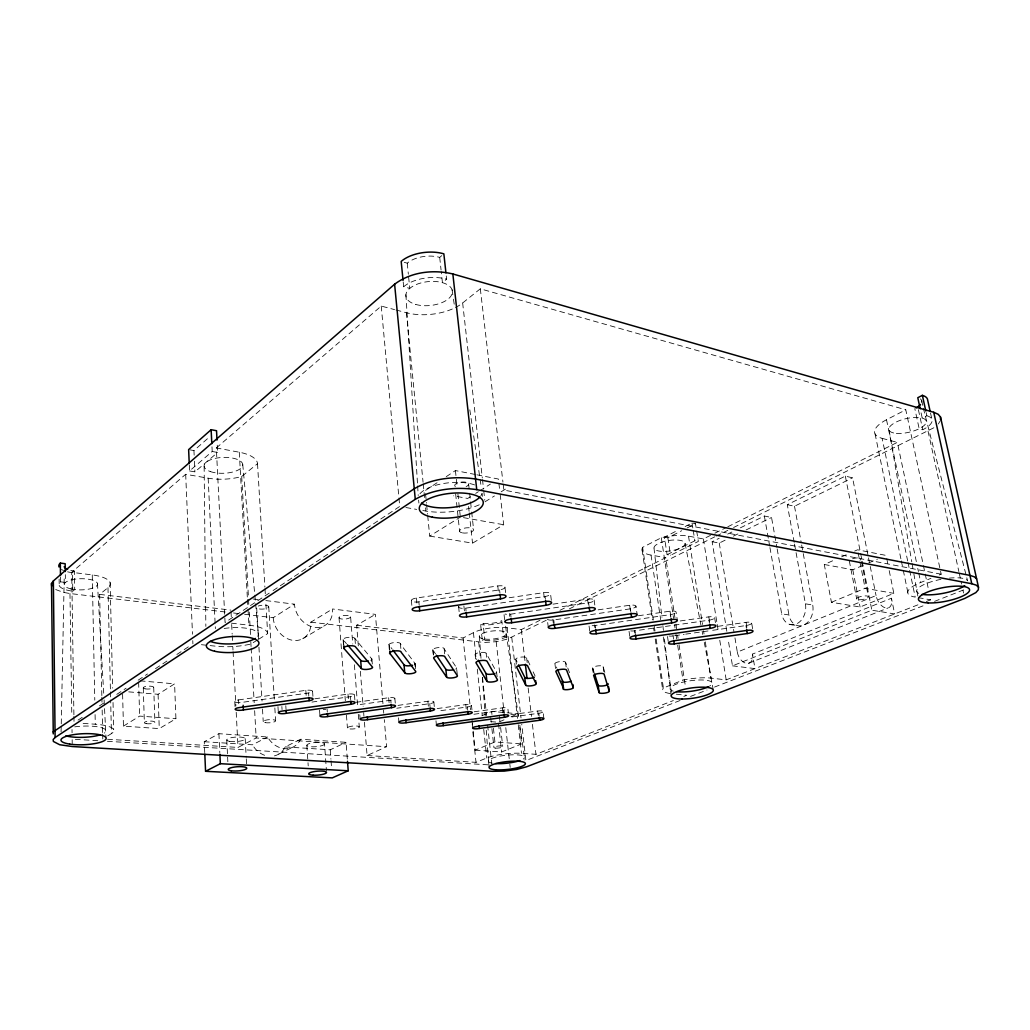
<?xml version="1.0" encoding="UTF-8"?>
<svg xmlns="http://www.w3.org/2000/svg" width="1030" height="1030" viewBox="0 0 1030 1030"><rect width="100%" height="100%" fill="white"/><g stroke="black" fill="none" stroke-linecap="round" stroke-linejoin="round"><path stroke-width="0.75" stroke-dasharray="5 3.75" d="M61.079 731.892L61.221 725.468M61.259 723.858L64.259 576.092M938.33 423.974L940.094 421.077M194.155 455.144L193.949 450.574L209.399 437.003M73.903 714.769L71.714 572.307L185.683 474.289L208.163 478.19A34.222 14.06 -2 0 0 241.715 476.452L257.526 463.693A34.222 14.06 -2 0 0 239.282 452.222L216.313 447.934L225.068 622.442L271.727 591.452M189.288 464.852L189.559 470.942L212.206 451.475L217.626 452.479L217.085 441.6M216.313 447.934L381.242 306.077L394.567 309.605M60.513 577.16L60.577 581.847A21.849 7.313 -0.9 0 0 72.795 591.181L72.512 572.719L74.418 571.084A16.609 5.742 -0.7 0 1 67.581 569.384M404.224 262.302L407.249 263.178A23.227 12.27 -6 0 1 439.707 257.397L441.78 255.62M189.559 470.942L194.902 471.882L217.626 452.479M72.795 591.181L74.714 589.572L74.418 571.084M446.273 276.001L446.621 279.169L442.437 282.658L441.239 271.611M101.841 695.585L99.64 594.387L107.983 587.692A29.51 9.875 -0.9 0 0 92.262 574.933L71.714 572.307M455.466 307.532A41.355 21.218 -6 0 0 462.65 302.975L480.315 288.799L905.782 409.798L941.188 574.199L938.266 575.384M78.035 720.112L83.379 716.558M99.408 705.911L104.751 702.357M116.776 694.375L126.124 688.169M138.136 680.186L147.496 673.981M155.504 668.65L168.856 659.779M176.877 654.462L190.228 645.591M273.066 590.563L293.061 577.276M294.4 576.401L335.728 548.939M337.068 548.05L399.73 506.425L398.855 496.885M437.042 482.748L425.236 490.589L428.377 491.168M446.235 476.658L455.415 470.568L475.371 474.495M244.625 614.305L273.207 617.704L294.451 604.185A22.003 17.793 57.5 0 0 314.961 627.412A22.003 17.793 57.5 0 0 332.536 608.975L375.409 614.369L382.954 703.657M128.711 691.864L158.092 694.284L174.598 683.843L175.924 718.734L159.264 728.596L123.445 726.137L122.531 691.362M470.362 496.769L467.697 498.456L453.535 495.829M475.706 493.383L478.371 491.696M479.71 490.859L490.383 484.1M257.449 639.99L251.05 643.982A35.599 10.931 -3.2 0 1 216.21 646.235L199.112 644.458M258.723 639.205L267.671 633.617L265.753 601.559M107.738 735.896L111.446 733.592L110.648 699.924M123.445 726.137L139.655 716.095L175.924 718.734M427.708 515.695L429.716 536.102L460.359 517.099M484.988 501.816L494.439 495.958M501.172 491.774L507.957 487.563M273.207 617.704A21.54 17.652 57.4 0 0 293.357 640.403A21.54 17.652 57.4 0 0 310.828 622.172L332.536 608.975M302.73 638.716L324.437 625.751M429.716 536.102L472.538 543.158L503.696 524.721L500.039 493.216M733.579 527.502L934.056 427.669M358.324 645.887L356.676 625.223L375.409 614.369M204.738 752.621L204.262 741.716L218.914 733.682L267.594 736.991A21.681 18.347 63.4 0 0 284.795 748.694A21.681 18.347 63.4 0 0 300.606 739.231L346.067 742.321L347.38 759.702M107.558 739.257L238.02 747.432L256.161 737.956L386.585 746.711L384.293 719.61M506.863 636.772A17.78 5.292 -6.3 0 1 482.323 640.312L480.624 624.644L483.07 623.382A13.519 4.159 -6.3 0 0 501.765 620.652L503.541 636.373L506.863 636.772L505.073 621.09M204.262 741.716L252.479 744.806L267.594 736.991M356.676 625.223L463.088 637.995L473.427 632.665A23.999 7.133 -6.3 0 1 507.159 627.772L521.309 629.575L539.9 620.318M907.675 560.964L882.131 438.355A33.861 12.347 -13 0 1 886.508 419.738L905.782 409.798M653.368 620.034L642.63 547.342L661.299 537.75A27.823 9.309 -8.8 0 1 688.516 536.154L703.361 538.935L713.417 533.926M696.679 531.068L698.34 541.432L670.556 555.273L667.105 554.668L664.427 537.158L676.852 530.785M685.13 526.536L692.031 522.995L695.482 523.665L696.434 529.587M664.427 537.158L667.865 537.789L681.68 530.733M687.203 527.901L695.482 523.665M482.323 640.312L484.782 639.076L483.07 623.382M926.163 412.618L926.858 415.76L922.236 418.103L920.524 410.262M667.105 554.668L694.877 540.789L698.34 541.432M274.405 755.878A21.347 18.218 63.5 0 0 285.194 746.905L300.606 739.231M559.921 610.339L665.766 557.655L674.946 617.768M714.859 533.205L726.356 527.489M727.785 526.768L897.336 442.372L923.086 563.977M310.828 622.172L484.1 642.488L496.202 641.69L507.417 639.128L547.767 619.545M569.371 608.846L714.859 536.785M716.301 536.064L727.824 530.36M278.808 754.076L294.207 746.467M726.82 631.287L712.142 541.741L719.198 538.265M727.669 534.094L731.892 532.008M740.364 527.836L764.35 516.017L771.534 517.485L776.878 547.355M794.207 542.462L787.306 504.7L845.321 476.118L852.57 477.83L868.213 556.316M712.142 541.741L719.262 543.067L726.33 539.604M733.399 536.154L740.454 532.69M746.106 529.935L771.534 517.485M787.306 504.7L794.503 506.245L852.57 477.83M285.194 746.905L330.257 749.801L346.067 742.321M364.427 722.159L367.092 755.518L386.585 746.711M934.545 601.378L965.548 589.134M481.821 715.773L491.619 711.434L518.154 713.751L518.695 718.515M889.199 570.594L893.834 593.357L860.063 607.005L831.429 602.293L824.283 564.492L834.403 560.024M841.626 556.831L848.862 553.638M854.643 551.076L857.527 549.801L886.109 555.428M504.018 719.828L498.365 722.262L487.525 721.373M511.086 716.79L518.154 713.751M824.283 564.492L852.789 569.77L862.934 565.406M868.728 562.908L877.418 559.174M473.182 731.171L475.152 750.162L494.928 741.961L521.605 743.905L519.429 724.863M831.429 602.293L865.123 588.297L893.834 593.357M734.969 637.879L737.313 652.106L876.041 595.559A11.909 6.953 65.5 0 0 885.993 608.048A11.909 6.953 65.5 0 0 891.452 598.224L894.645 613.932L871.844 610.198L732.485 665.843L728.107 639.141M367.092 755.518L476.002 762.342L486.765 757.99A24.681 5.42 -6.2 0 1 521.502 753.329L535.948 754.321L673.337 700.555M475.152 750.162L501.636 751.977L521.605 743.905M909.644 570.388L915.207 597.117A35.175 9.566 -11 0 1 920.717 582.478L930.953 578.332M656.162 638.999L663.397 687.989L682.98 680.083A28.724 7.133 -8 0 1 711.048 678.126L726.189 679.864L920.588 603.786M737.313 652.106A10.867 7.043 66.2 0 0 746.634 663.41A10.867 7.043 66.2 0 0 752.518 654.089L891.452 598.224M748.578 663.307L887.95 608.009M683.791 696.46L686.778 695.289L673.234 693.872M926.343 601.52L930.669 599.833L930.013 596.718M680.083 700.49L525.918 760.539L521.747 724.219M690.564 696.409L707.031 689.997M714.511 687.074L925.558 604.868M504.945 586.984A6.373 2.073 -6.5 0 1 499.576 589.894L418.862 601.868A6.322 2.047 -5.4 0 1 411.472 600.863A6.322 2.047 -5.4 0 1 416.442 598.031L497.773 585.941A6.373 2.073 -6.5 0 1 504.945 586.984L505.988 595.984M509.168 597.748L543.634 592.662A6.244 1.983 -7 0 1 550.509 593.653L551.604 602.473M458.968 606.155A6.193 1.957 -6 0 0 465.753 608.151L545.05 596.473A6.244 1.983 -7 0 0 550.509 593.653M553.007 604.147L587.551 599.087A6.128 1.906 -7.5 0 1 594.13 600.052A6.128 1.906 -7.5 0 1 588.606 602.782L510.674 614.176A6.064 1.88 -6.5 0 1 505.112 614.035M598.147 609.837L629.639 605.267A6.013 1.815 -7.9 0 1 635.961 606.181L637.184 614.665M548.295 627.502L547.252 619.069A5.948 1.802 -7 0 0 553.767 619.944L630.373 608.833A6.013 1.815 -7.9 0 0 635.961 606.181M638.42 615.747L670.028 611.176A5.91 1.738 -8.3 0 1 676.092 612.065L677.367 620.382M592.186 625.686A5.832 1.725 -7.5 0 0 595.121 625.493L670.453 614.627A5.91 1.738 -8.3 0 0 676.092 612.065M680.238 620.961L708.807 616.867A5.807 1.661 -8.7 0 1 714.627 617.704L715.953 625.867M630.759 630.914A5.742 1.661 -7.9 0 0 634.866 630.811L708.949 620.202A5.807 1.661 -8.7 0 0 714.627 617.704M717.962 626.33L746.068 622.326A5.717 1.597 -9 0 1 751.668 623.137L753.033 631.145M674.65 635.716L684.152 634.351M685.735 634.132L711.086 630.527M712.67 630.296L745.952 625.558A5.717 1.597 -9 0 0 751.668 623.137M238.522 699.898L305.82 690.345A5.382 1.468 -4.2 0 1 312.399 690.924A5.382 1.468 -4.2 0 1 308.601 692.984L243.003 702.228A5.382 1.442 -3.6 0 1 235.265 702.074A5.382 1.442 -3.6 0 1 238.522 699.898L238.857 706.091M314.832 698.791L347.998 694.104A5.279 1.416 -4.7 0 1 354.333 694.658A5.279 1.416 -4.7 0 1 350.457 696.666L311.034 702.202M355.968 702.318L388.658 697.722A5.176 1.365 -5.1 0 1 394.773 698.263A5.176 1.365 -5.1 0 1 390.808 700.22L357.359 704.893M398.018 705.396L427.888 701.224A5.073 1.313 -5.5 0 1 433.785 701.752A5.073 1.313 -5.5 0 1 429.755 703.657L396.782 708.228M437.171 708.576L465.753 704.61A4.983 1.275 -5.9 0 1 471.457 705.112A4.983 1.275 -5.9 0 1 467.363 706.979L437.196 711.138M474.148 711.769L502.344 707.867A4.905 1.236 -6.2 0 1 507.854 708.357L508.331 712.631M473.942 714.266L503.709 710.172A4.905 1.236 -6.2 0 0 507.854 708.357M510.764 714.73L537.699 711.022A4.828 1.185 -6.6 0 1 543.029 711.498L543.866 718.489M511.871 716.957L538.832 713.275A4.828 1.185 -6.6 0 0 543.029 711.498M97.786 740.712L72.151 739.128L72.216 743.57M107.403 741.304L491.902 765.071M83.134 723.395L95.275 724.219A30.514 7.583 -2.3 0 1 111.446 733.592M140.157 680.843L174.598 683.843M231.415 623.176L248.887 625.171A35.599 10.931 -3.2 0 1 267.671 633.617M55.697 589.546L63.332 592.379L69.976 593.525L227.167 612.219M233.514 612.979L238.278 613.545M99.64 594.387L230.926 610.133M732.485 665.843L754.964 668.599L752.518 654.089M60.577 581.847L65.431 582.452L65.328 574.65M253.148 598.984L259.509 599.782M265.856 600.58L294.451 604.185M789.881 624.45L797.181 625.532M769.938 547.574L781.68 613.841L788.954 614.962A15.952 12.077 -80.3 0 0 803.593 625.094A15.952 12.077 -80.3 0 0 812.734 605.009L801.456 543.866M794.503 544.046L805.434 603.838L812.734 605.009M642.63 547.342A27.823 9.309 -8.8 0 0 651.037 555.093L665.766 557.655M405.884 507.52L416.674 509.412M422.828 510.494L425.905 511.035A43.415 16.789 -6 0 0 480.109 504.417M463.449 517.639L503.696 524.721M918.297 597.658L930.669 599.833M189.958 449.84L193.949 450.574M941.188 574.199L503.876 490.087L503.129 483.701M476.903 474.804L498.391 479.04L499.859 491.645M396.048 309.991L406.412 312.734A41.355 21.218 -6 0 0 454.101 308.202M882.131 438.355L897.336 442.372M403.206 281.975L403.67 286.726L409.76 288.4L408.511 275.783M926.858 415.76A25.081 9.141 -13 0 1 922.764 429.729L919.185 428.738L914.807 408.64M371.74 661.337L371.521 658.621L354.938 638.548A5.948 1.802 -4.6 0 0 347.844 637.403A5.948 1.802 -4.6 0 0 343.415 640.094L346.453 643.66M415.129 666.462L414.833 663.269L400.438 643.982A5.819 1.738 -5.1 0 0 393.73 642.63A5.819 1.738 -5.1 0 0 389.392 645.424L392.134 649.055M457.269 674.47L456.548 667.8L444.175 648.874A5.704 1.661 -5.6 0 0 438.226 647.6A5.704 1.661 -5.6 0 0 432.935 650.059L435.523 653.921M497.104 676.697L496.589 672.075L486.16 653.252A5.588 1.597 -6.1 0 0 479.813 652.518A5.588 1.597 -6.1 0 0 475.165 654.823L477.508 658.84M529.884 664.865L526.626 657.874A5.485 1.545 -6.5 0 0 520.51 657.166A5.485 1.545 -6.5 0 0 515.798 659.406L517.871 663.552M533.141 671.856L535.098 676.053M569.526 672.667L565.573 662.277A5.395 1.481 -6.9 0 0 559.548 661.659A5.395 1.481 -6.9 0 0 554.938 663.861L556.844 668.084M604.829 672.397L603.129 666.668A5.305 1.429 -7.3 0 0 597.014 666.011A5.305 1.429 -7.3 0 0 592.829 668.354L594.156 672.59M930.515 413.004L931.893 419.262M921.644 400.451L923.009 406.696M923.356 408.266L967.582 580.894A25.995 7.068 -11 0 0 949.415 578.113M928.043 431.184L958.866 571.573M959.213 573.131L961.608 584.062M962.973 590.293L963.578 593.01M918.387 409.67L922.764 429.729M923.408 565.534L928.365 588.915M886.508 419.738L916.442 562.135M917.756 568.393L918.425 571.521M918.747 573.079L920.717 582.478M917.807 595.997L913.404 571.302M908.009 562.535L909.31 568.818M875.062 433.888L901.005 559.329M901.327 560.887L902.95 568.727M903.271 570.298L908.138 593.821M886.727 558.466L887.963 564.53M868.535 557.887L876.041 595.559M845.321 476.118L860.295 551.823M860.604 553.406L861.853 559.715M862.162 561.298L871.844 610.198M861.466 561.685L868.354 596.563M858.144 552.878L859.664 560.577M859.96 562.123L865.123 588.297M852.789 569.77L860.063 607.005M849.287 560.822L856.741 599.1M685.092 543.415A15.72 5.266 -8.8 0 1 662.123 551.398A15.72 5.266 -8.8 0 1 661.402 542.295A15.72 5.266 -8.8 0 1 685.092 543.415L700.915 625.043M702.138 631.326L702.743 634.467M704.263 642.308L713.082 688.838M794.503 506.245L801.16 542.308M777.161 548.926L788.954 614.962M764.35 516.017L769.668 545.99M889.109 430.27L911.769 561.801M912.039 563.384L913.134 569.719M746.068 622.326L746.969 627.669M745.952 625.558L746.402 628.223M719.262 543.067L733.914 631.557M703.361 538.935L716.957 622.854M717.215 624.438L718.502 632.356M719.777 640.274L726.189 679.864M708.807 616.867L709.902 623.678M708.949 620.202L709.387 622.918M692.031 522.995L692.971 528.931M693.216 530.411L694.877 540.789M688.516 536.154L702.537 624.489M703.529 630.798L704.031 633.952M705.293 641.845L711.048 678.126M667.865 537.789L670.556 555.273M675.912 624.103L676.633 628.841M677.598 635.175L678.075 638.33M679.04 644.664L685.323 685.8M661.299 537.75L673.581 618.412M674.547 624.734L675.023 627.901M675.989 634.223L676.71 638.973M677.676 645.295L682.98 680.083M670.028 611.176L671.084 618.129M670.453 614.627L670.878 617.395M673.079 635.446L673.543 639.115M667.492 636.489L668.483 643.132M651.037 555.093L660.681 619.687M663.269 637.004L671.496 692.147M671.187 696.048L664.144 636.707M506.129 633.115L518.85 718.786M519.802 725.133L524.875 760.024M654.295 626.356L655.003 631.094M642.076 549.865L652.402 619.906M653.574 627.862L654.05 631.055M655.222 639.012L662.728 689.946M452.08 289.739L453.239 297.631M453.483 299.215L454.41 305.537M469.822 409.824L479.864 477.778M480.096 479.362L481.268 487.254M634.866 630.811L635.253 633.514M634.583 630.283L634.969 632.999M630.373 608.833L630.772 611.64M629.639 605.267L630.45 610.932M629.047 631.364L630.012 638.137M594.13 600.052L595.301 608.691M603.129 666.668L603.953 672.745M595.121 625.493L595.495 628.236M594.529 624.901L594.902 627.669M588.606 602.782L588.993 605.653M587.551 599.087L588.323 604.868M589.057 626.034L589.971 632.922M592.829 668.354L593.229 671.38M592.598 668.007L593.602 675.603M565.573 662.277L566.152 666.912M553.767 619.944L554.114 622.751M552.827 619.3L553.355 623.536M554.938 663.861L555.518 668.496M545.05 596.473L545.411 599.396M543.634 592.662L544.535 600.027M538.832 713.275L539.166 716.069M537.699 711.022L538.201 715.232M526.626 657.874L527.18 662.586M521.309 629.575L525.197 662.728M528.158 688.001L531.493 716.417M532.42 724.322L535.948 754.321M480.315 288.799L502.936 482.104M653.999 548.089L661.968 617.717M662.869 625.622L663.41 630.373M510.674 614.176L511.009 617.034M515.798 659.406L516.352 664.131M509.374 613.468L509.708 616.352M511.756 637.377L521.013 717.91M507.159 627.772L517.511 718.361M518.232 724.721L521.502 753.329M504.056 614.691L504.867 621.863M499.576 589.894L499.923 592.881M497.773 585.941L498.456 591.954M462.65 302.975L482.31 477.946M482.491 479.542L483.559 489.083M483.74 490.679L484.808 500.22M482.066 493.409L482.401 496.383M496.202 641.69L504.185 713.314M505.769 727.644L509.67 762.664M509.85 764.247L510.198 767.35M503.709 710.172L504.018 713.018M502.344 707.867L502.975 713.571M499.396 716.326L499.923 721.09M500.619 727.425L502.717 746.454M498.546 723.82L501.636 751.977M468.599 483.74L469.461 491.606M469.629 493.177L471.508 510.481M471.689 512.052L473.568 529.356M486.16 653.252L486.598 657.256M491.619 711.434L491.954 714.498M493.434 728.223L494.928 741.961M468.56 506.438L469.075 511.228M469.255 512.824L472.538 543.158M490.692 717.524L491.207 722.275M491.902 728.622L493.949 747.625M439.707 257.397L441.072 270.027M478.705 642.141L480.418 658.106M482.478 677.264L486.585 715.58M487.615 725.159L491.735 763.475M488.581 761.672L489.25 767.955M473.427 632.665L476.298 659.638M477.315 669.152L482.207 715.155M483.727 729.433L486.765 757.99M455.415 470.568L457.063 486.083M457.887 493.834L460.191 515.541M475.165 654.823L475.59 658.827M455.633 493.782L459.625 531.506M465.753 608.151L466.062 611.06M463.886 605.91L464.504 611.781M471.495 705.447L471.946 709.773M472.023 720.099L472.525 724.837M472.191 723.755L472.628 727.94M463.088 637.995L470.53 709.734M472.86 732.06L476.002 762.342M458.62 606.696L459.522 615.477M467.363 706.979L467.659 709.85M465.753 704.61L466.204 708.949M407.249 263.178L408.356 274.212M444.175 648.874L444.715 654.32M425.545 493.731L426.472 503.142M426.626 504.713L427.553 514.137M406.412 312.734L423.073 482.246M423.24 483.843L424.643 498.237M425.596 507.842L425.905 511.035M418.605 500.091L418.901 503.078M432.935 650.059L433.463 655.492M432.858 649.634L433.385 655.08M435.986 720.833L436.398 725.094M433.862 702.087L434.287 706.503M429.755 703.657L430.038 706.593M418.862 601.868L419.146 604.842M427.888 701.224L428.441 707.121M416.442 598.031L417.15 605.524M411.369 600.348L412.206 609.309M415.103 663.655L415.682 670.041M381.242 306.077L398.7 495.301M242.745 464.44L255.479 602.177M255.633 603.786L258.697 638.574M400.4 643.531L401.146 651.848M398.533 717.82L398.919 722.146M394.876 698.623L395.275 703.104M389.392 645.424L389.752 649.582M388.889 644.574L389.61 652.904M390.808 700.22L391.065 703.207M388.658 697.722L389.173 703.722M383.495 710.043L383.765 713.224M371.894 659.007L372.564 667.144M360.358 671.303L363.152 706.258M363.667 712.618L363.912 716.108M354.938 638.548L355.389 644.201M359.779 714.704L360.127 719.095M350.612 616.88A5.819 1.841 -4.5 0 1 341.793 619.03A5.819 1.841 -4.5 0 1 342.05 615.824A5.819 1.841 -4.5 0 1 350.612 616.88L352.749 644.033M354.384 664.788L357.783 707.893M358.286 714.279L359.29 727.051A5.961 1.481 -4.8 0 1 350.226 728.983A5.961 1.481 -4.8 0 1 350.548 726.395A5.961 1.481 -4.8 0 1 359.29 727.051M354.475 695.018L355.08 702.627M350.457 696.666L350.689 699.705M347.998 694.104L348.346 698.675M343.415 640.094L343.84 645.746M343.093 639.656L343.75 648.128M339.024 617.614L345.346 700.735M346.44 715.129L347.419 727.914M479.349 635.922L480.997 658.299M482.401 677.495L485.22 715.863M486.263 730.257L488.49 760.629M330.257 749.801L330.926 759.162M331.042 760.719L331.493 766.964M327.089 709.116L327.308 712.078M324.54 743.956A8.871 2.124 -4.5 0 1 311.176 746.763A8.871 2.124 -4.5 0 1 311.343 743.068A8.871 2.124 -4.5 0 1 324.54 743.956L326.446 770.891M319.532 709.979L319.957 715.94M312.579 691.297L313.12 699.022M308.601 692.984L308.807 696.061M305.82 690.345L306.232 696.55M306.837 745.257L307.893 761.119M308.009 762.715L308.215 765.882M285.799 705.73L285.992 708.756M405.91 294.632L417.536 484.345M417.639 485.941L418.219 495.507M281.872 706.503L282.053 709.541M277.958 706.606L278.332 712.67M268.753 606.786L274.366 699.911M274.843 707.932L275.615 720.781M257.526 463.693L264.89 587.126M264.993 588.735L265.367 595.147M258.491 639.231L256.663 607.533A6.051 1.957 -3.4 0 0 264.453 608.936A6.051 1.957 -3.4 0 0 267.851 605.846A6.051 1.957 -3.4 0 0 258.298 606.039M258.942 647.162L262.045 701.057M262.495 708.975L263.229 721.657M97.464 583.379L103.734 693.499M104.107 699.885L106 737.699M241.715 476.452L248.475 597.709M248.565 599.306L248.835 606.413M249.273 612.065L250.612 635.999M250.805 641.703L251.063 646.518M251.153 648.115L254.191 702.666M254.642 710.687L256.161 737.956M239.282 452.222L247.367 597.954M247.458 599.55L247.908 607.558M247.998 609.168L248.887 625.171M245.204 738.677L246.196 757.295M246.286 758.853L246.698 766.603M231.016 611.73L231.338 618.116M231.673 624.502L232.162 634.081M232.252 635.677L232.497 640.467M232.832 646.853L232.986 650.046M233.076 651.642L235.87 705.923M236.205 712.309L238.02 747.432M234.763 701.559L235.162 709.271M226.78 740.016L227.54 755.557M227.617 757.101L227.849 761.775M211.974 446.801L212.206 451.475M208.163 478.19L215.373 628.635M218.914 733.682L219.815 752.634M194.425 461.234L194.902 471.882M185.683 474.289L192.494 634.21M192.764 640.609L192.906 643.814M158.092 694.284L159.264 728.596M153.715 687.255L154.886 722.082M143.286 687.963L144.367 722.815M138.638 682.311L139.655 716.095M110.12 582.632L112.669 688.104M113.03 702.486L113.686 729.652M107.983 587.692L110.416 690.306M110.455 691.903L110.609 698.314M101.88 697.194L102.022 703.619M102.163 710.043L102.652 732.536M102.678 734.145L102.794 738.961M92.262 574.933L94.786 700.143M95.082 714.588L95.275 724.219M73.928 716.365L74.031 722.764M69.976 593.525L71.791 715.129M72.01 729.523L72.061 732.729M59.122 579.053L59.186 583.74M204.133 466.41L205.846 626.382M481.924 493.653A32.085 12.412 -6 0 1 480.843 495.868M419.983 493.743A32.085 12.412 -6 0 1 444.625 483.34A32.085 12.412 -6 0 1 474.985 485.079M918.76 593.37A25.995 7.068 -11 0 1 941.356 579.272M492.314 763.191A18.244 4.004 -6.2 0 1 493.022 757.925A18.244 4.004 -6.2 0 1 516.21 754.823A18.244 4.004 -6.2 0 1 523.253 759.058M224.167 628.467A26.304 8.073 -3.2 0 1 250.007 628.931A26.304 8.073 -3.2 0 1 257.77 636.334M670.028 693.512A28.724 7.133 -8 0 1 663.397 687.989M673.285 691.13A21.231 5.266 -8 0 1 677.199 683.817A21.231 5.266 -8 0 1 704.366 680.083A21.231 5.266 -8 0 1 709.477 686.147M496.589 672.075A5.356 1.468 -6.2 0 1 495.585 673.26M456.548 667.8A5.459 1.519 -5.8 0 1 455.698 669.037M414.833 663.269A5.562 1.584 -5.3 0 1 414.498 664.505M371.521 658.621A5.678 1.648 -4.8 0 1 370.761 660.307M325.853 709.335A5.15 1.339 -4.5 0 1 323.201 709.516M673.066 635.935A5.639 1.584 -8.2 0 1 669.062 636.038M455.35 486.559A7.03 2.755 -6.2 0 1 458.234 482.722A7.03 2.755 -6.2 0 1 467.466 482.722A7.03 2.755 -6.2 0 1 466.127 486.559M852.583 558.762A5.935 1.777 -10.6 0 1 859.561 558.028A5.935 1.777 -10.6 0 1 859.934 560.178M74.727 726.858A22.544 5.601 -2.3 0 1 99.408 727.154A22.544 5.601 -2.3 0 1 104.223 733.128M805.434 603.838A16.017 12.064 -80.4 0 1 796.293 624A16.017 12.064 -80.4 0 1 781.68 613.841M264.607 755.299A21.347 18.218 63.5 0 1 252.479 744.806M501.88 622.416A17.716 5.446 -6.3 0 1 480.624 624.644M920.305 398.868A19.042 7.171 -13.2 0 1 921.708 402.357M403.67 286.726A30.63 15.707 -6 0 1 446.621 279.169M72.512 572.719A21.759 7.519 -0.7 0 1 67.594 571.817M63.538 570.504A21.759 7.519 -0.7 0 1 61.452 569.436M146.247 723.639A5.292 1.352 -2.8 0 0 154.835 722.429A5.292 1.352 -2.8 0 0 147.792 721.258A5.292 1.352 -2.8 0 0 146.247 723.639M495.675 748.128A4.455 1.017 -6.1 0 0 502.717 746.711A4.455 1.017 -6.1 0 0 496.602 746.274A4.455 1.017 -6.1 0 0 495.675 748.128M462.444 532.909A7.107 2.588 -6.2 0 0 473.62 530.025A7.107 2.588 -6.2 0 0 463.706 528.313A7.107 2.588 -6.2 0 0 462.444 532.909M859.175 599.769A5.987 1.661 -10.2 0 0 868.432 596.988A5.987 1.661 -10.2 0 0 860.037 596.718A5.987 1.661 -10.2 0 0 859.175 599.769M145.153 688.851A5.24 1.442 -2.5 0 0 153.663 687.628A5.24 1.442 -2.5 0 0 146.672 686.315A5.24 1.442 -2.5 0 0 145.153 688.851M484.628 639.064A13.57 4.03 -6.3 0 0 506.155 634.171A13.57 4.03 -6.3 0 0 487.512 631.802A13.57 4.03 -6.3 0 0 484.628 639.064M415.747 304.442A23.368 11.987 -6 0 0 452.325 292.855A23.368 11.987 -6 0 0 419.352 283.405A23.368 11.987 -6 0 0 415.747 304.442M210.326 471.56A19.338 7.944 -2 0 0 242.282 466.513A19.338 7.944 -2 0 0 217.665 457.925A19.338 7.944 -2 0 0 210.326 471.56M70.722 588.864A16.673 5.588 -0.9 0 0 97.438 584.834A16.673 5.588 -0.9 0 0 74.598 579.221A16.673 5.588 -0.9 0 0 70.722 588.864M896.358 433.373A19.145 6.978 -13 0 0 926.163 422.609A19.145 6.978 -13 0 0 900.207 420.343A19.145 6.978 -13 0 0 896.358 433.373M265.122 722.635A6.219 1.584 -4 0 0 275.435 721.206A6.219 1.584 -4 0 0 267.697 719.803A6.219 1.584 -4 0 0 265.122 722.635M229.729 741.381A9.244 2.253 -3.7 0 0 244.986 739.283A9.244 2.253 -3.7 0 0 233.256 737.351A9.244 2.253 -3.7 0 0 229.729 741.381"/><path stroke-width="1.5" d="M978.5 587.216L978.333 589.752L975.835 592.611L964.762 598.43L526.626 766.771L516.635 769.462L504.224 771.11L492.572 771.303L72.267 746.531L59.689 744.742L53.354 741.446L53.174 739.501L55.105 737.519L415.283 499.305C433.72 488.877 456.02 486.649 476.736 489.636L971.792 583.753L976.273 585.156L978.5 587.216L940.506 417.047L938.188 414.292L933.734 412.283L452.852 273.967C433.269 269.281 410.957 271.869 394.606 284.228L53.354 580.959L51.5 583.521L53.264 733.927M53.097 731.944L414.253 488.722C432.6 478.178 454.9 475.937 475.564 479.014L969.938 575.397L974.419 576.839L976.646 578.924M217.008 440.055L216.532 430.733L211.137 429.69L188.632 449.595L189.224 463.32M930.167 411.446L927.412 398.945A24.965 9.399 -13.2 0 0 922.365 395.34L917.782 397.722L920.176 408.691M204.816 754.179L205.562 771.303L220.343 763.693L348.217 770.775L347.496 761.286M348.217 770.775L332.278 777.882L205.562 771.303M419.712 610.79L500.593 598.855A6.386 2.047 -6.4 0 0 505.988 595.971A6.386 2.047 -6.4 0 0 498.79 594.954L417.292 607.018A6.335 2.021 -5.4 0 0 412.309 609.824A6.335 2.021 -5.4 0 0 419.712 610.79L419.287 606.322M466.667 616.893L546.132 605.254A6.257 1.957 -7 0 0 551.604 602.473A6.257 1.957 -7 0 0 544.728 601.494L464.659 613.249A6.206 1.931 -6 0 0 459.586 615.966A6.206 1.931 -6 0 0 466.667 616.893L466.217 612.528M511.665 622.751L589.752 611.395A6.128 1.867 -7.5 0 0 595.301 608.691A6.128 1.867 -7.5 0 0 588.709 607.764L510.03 619.223A6.077 1.854 -6.5 0 0 504.867 621.85A6.077 1.854 -6.5 0 0 511.665 622.751L511.176 618.464M554.822 628.352L631.583 617.266A6.026 1.79 -7.9 0 0 637.184 614.653A6.026 1.79 -7.9 0 0 630.862 613.764L553.535 624.952A5.961 1.777 -7 0 0 548.295 627.502A5.961 1.777 -7 0 0 554.822 628.352L554.294 624.154M596.228 633.746L671.715 622.918A5.923 1.712 -8.3 0 0 677.367 620.369A5.923 1.712 -8.3 0 0 671.29 619.519L595.276 630.437A5.845 1.7 -7.4 0 0 589.971 632.922A5.845 1.7 -7.4 0 0 596.228 633.746L595.675 629.613M636.025 638.909L710.249 628.339A5.819 1.635 -8.6 0 0 715.953 625.867A5.819 1.635 -8.6 0 0 710.121 625.043L635.368 635.716A5.742 1.635 -7.8 0 0 630 638.124A5.742 1.635 -7.8 0 0 636.025 638.909L635.446 634.866M674.264 643.892L747.291 633.54A5.729 1.571 -8.9 0 0 753.033 631.145A5.729 1.571 -8.9 0 0 747.42 630.347L673.89 640.789A5.652 1.558 -8.2 0 0 668.483 643.132A5.652 1.558 -8.2 0 0 674.264 643.892L673.787 640.712M243.415 709.915L309.129 700.696A5.395 1.442 -4.3 0 0 312.927 698.662A5.395 1.442 -4.3 0 0 306.348 698.095L238.934 707.636A5.395 1.416 -3.6 0 0 235.651 709.773A5.395 1.416 -3.6 0 0 243.415 709.915L243.17 705.305M286.276 713.288L351.037 704.25A5.279 1.391 -4.7 0 0 354.925 702.267A5.279 1.391 -4.7 0 0 348.578 701.726L282.143 711.073A5.279 1.365 -4.1 0 0 278.757 713.159A5.279 1.365 -4.1 0 0 286.276 713.288L286.095 710.262M327.63 716.545L391.452 707.674A5.176 1.339 -5.1 0 0 395.43 705.743A5.176 1.339 -5.1 0 0 389.301 705.228L323.819 714.382A5.163 1.326 -4.5 0 0 320.33 716.417A5.163 1.326 -4.5 0 0 327.63 716.545L327.411 713.571M367.53 719.674L430.45 710.983A5.086 1.3 -5.5 0 0 434.493 709.104A5.086 1.3 -5.5 0 0 428.583 708.589L364.041 717.575A5.06 1.275 -4.9 0 0 360.436 719.558A5.06 1.275 -4.9 0 0 367.53 719.674L367.298 716.751M406.065 722.7L468.109 714.176A4.995 1.249 -5.9 0 0 472.216 712.335A4.995 1.249 -5.9 0 0 466.5 711.846L402.859 720.652A4.97 1.236 -5.3 0 0 399.177 722.597A4.97 1.236 -5.3 0 0 406.065 722.7L405.807 719.828M443.312 725.635L504.494 717.266A4.905 1.21 -6.2 0 0 508.653 715.464A4.905 1.21 -6.2 0 0 503.129 715L440.377 723.626A4.88 1.197 -5.6 0 0 436.604 725.532A4.88 1.197 -5.6 0 0 443.312 725.635L443.029 722.803M479.31 728.467L539.669 720.253A4.828 1.172 -6.5 0 0 543.866 718.489A4.828 1.172 -6.5 0 0 538.535 718.039L476.632 726.51A4.802 1.159 -6 0 0 472.796 728.365A4.802 1.159 -6 0 0 479.31 728.467L479.014 725.687M59.045 566.989A21.759 7.519 -0.7 0 1 60.332 563.088L65.173 563.719L65.276 571.521M344.059 648.565L361.324 668.444A5.691 1.622 -4.8 0 0 368.418 669.242A5.691 1.622 -4.8 0 0 372.19 666.758L355.62 647.02A5.961 1.777 -4.6 0 0 348.513 645.913A5.961 1.777 -4.6 0 0 344.059 648.565L343.84 645.746M347.471 644.844L360.667 660.307L361.324 668.444M390.113 653.741L404.751 672.757A5.575 1.558 -5.3 0 0 411.318 673.633A5.575 1.558 -5.3 0 0 415.579 671.251L401.185 652.286A5.832 1.7 -5.1 0 0 394.464 650.973A5.832 1.7 -5.1 0 0 390.113 653.741L389.868 650.96M393.048 650.265L404.03 664.775L404.751 672.757M446.66 677.212L433.72 658.222A5.717 1.635 -5.6 0 1 439.038 655.788A5.717 1.635 -5.6 0 1 444.986 657.037L457.346 675.654A5.459 1.494 -5.8 0 1 453.033 677.817A5.459 1.494 -5.8 0 1 446.66 677.212L445.887 669.384L436.385 655.209M486.881 681.255L476.015 662.831A5.601 1.584 -6.1 0 1 480.675 660.565A5.601 1.584 -6.1 0 1 487.036 661.26L497.439 679.774A5.369 1.442 -6.2 0 1 492.945 681.873A5.369 1.442 -6.2 0 1 486.881 681.255L486.057 673.556L478.281 660.178M525.635 684.911L516.712 667.273A5.498 1.519 -6.5 0 1 521.438 665.058A5.498 1.519 -6.5 0 1 527.553 665.741L535.999 683.637A5.266 1.391 -6.6 0 1 531.184 685.813A5.266 1.391 -6.6 0 1 525.635 684.911L524.746 677.341L518.553 664.929M563.487 688.207L555.904 671.586A5.408 1.455 -6.9 0 1 560.513 669.423A5.408 1.455 -6.9 0 1 566.552 670.002L573.298 687.538A5.176 1.339 -6.9 0 1 567.311 689.662A5.176 1.339 -6.9 0 1 563.487 688.207L562.547 680.766L557.475 669.5M599.138 692.611L593.834 675.938A5.317 1.403 -7.3 0 1 598.031 673.633A5.317 1.403 -7.3 0 1 604.147 674.264L609.219 691.194A5.099 1.288 -7.2 0 1 604.61 693.139A5.099 1.288 -7.2 0 1 599.138 692.611L598.16 685.298L594.606 673.993M933.734 412.283L971.792 583.753M922.365 395.34L925.816 411.047M746.621 629.549L747.291 633.54M709.593 624.27L710.249 628.339M671.084 618.773L671.715 622.918M630.978 613.043L631.583 617.266M608.627 686.804L609.219 691.194M589.186 607.082L589.752 611.395M572.925 684.564L573.298 687.538M545.591 600.863L546.132 605.254M535.639 680.598L535.999 683.637M539.334 717.459L539.669 720.253M525.377 664.311L527.051 678.525M500.091 594.374L500.593 598.855M504.172 714.434L504.494 717.266M452.852 273.967L476.736 489.636M445.926 272.834L443.853 253.844A30.437 16.081 -6 0 0 401.185 261.44L403.052 280.405M467.813 711.292L468.109 714.176M394.606 284.228L415.283 499.305M430.18 708.061L430.45 710.983M391.194 704.7L391.452 707.674M350.805 701.211L351.037 704.25M308.923 697.606L309.129 700.696M51.5 583.521L51.68 586.109M211.137 429.69L211.82 443.685M219.892 754.217L220.343 763.693M60.332 563.088L60.487 575.603M940.506 417.047L940.532 419.686M53.354 580.959L55.105 737.519M479.967 496.975A32.085 12.412 -6 0 1 451.539 507.455A32.085 12.412 -6 0 1 421.476 503.142M964.737 585.658A25.995 7.068 -11 0 1 922.146 594.361M519.88 760.578A18.244 4.004 -6.2 0 1 495.688 763.578M255.363 638.42A26.304 8.073 -3.2 0 1 210.275 641.33M708.511 686.662A21.231 5.266 -8 0 1 676.736 691.735M494.619 673.633A5.356 1.468 -6.2 0 1 486.057 673.556M534.3 677.212A5.266 1.416 -6.6 0 1 528.274 678.397A5.266 1.416 -6.6 0 1 524.746 677.341M571.187 681.229A5.176 1.365 -6.9 0 1 564.504 682.272A5.176 1.365 -6.9 0 1 562.547 680.766M453.586 669.745A5.459 1.519 -5.8 0 1 445.887 669.384M412.579 665.277A5.562 1.584 -5.3 0 1 404.03 664.775M608.228 683.869A5.086 1.313 -7.2 0 1 603.631 685.851A5.086 1.313 -7.2 0 1 598.16 685.298M368.444 661.003A5.678 1.648 -4.8 0 1 360.667 660.307M100.026 734.905A22.544 5.601 -2.3 0 1 65.817 735.845M920.524 404.455A19.042 7.171 -13.2 0 1 916.018 407.983M67.581 569.384A16.609 5.742 -0.7 0 1 64.169 566.693M681.886 699.01A21.27 5.189 -8 0 0 713.314 690.267A21.27 5.189 -8 0 0 681.525 689.997A21.27 5.189 -8 0 0 681.886 699.01M496.1 769.796A18.27 3.94 -6.2 0 0 525.21 764.208A18.27 3.94 -6.2 0 0 500.335 762.561A18.27 3.94 -6.2 0 0 496.1 769.796M928.133 602.923A26.046 6.965 -10.9 0 0 969.333 591.04A26.046 6.965 -10.9 0 0 934.506 589.662A26.046 6.965 -10.9 0 0 928.133 602.923M432.343 517.163A32.162 12.231 -6 0 0 483.083 504.056A32.162 12.231 -6 0 0 438.368 495.469A32.162 12.231 -6 0 0 432.343 517.163M214.613 651.23A26.355 7.957 -3.2 0 0 258.26 645.025A26.355 7.957 -3.2 0 0 225.042 637.274A26.355 7.957 -3.2 0 0 214.613 651.23M69.705 744.098A22.583 5.511 -2.3 0 0 105.948 739.128A22.583 5.511 -2.3 0 0 75.139 734.416A22.583 5.511 -2.3 0 0 69.705 744.098M231.196 770.788A9.296 2.099 -3.9 0 0 246.556 768.715A9.296 2.099 -3.9 0 0 234.763 767.002A9.296 2.099 -3.9 0 0 231.196 770.788M313.107 775.191A8.935 1.97 -4.6 0 0 326.549 772.474A8.935 1.97 -4.6 0 0 313.287 771.74A8.935 1.97 -4.6 0 0 313.107 775.191"/></g></svg>
